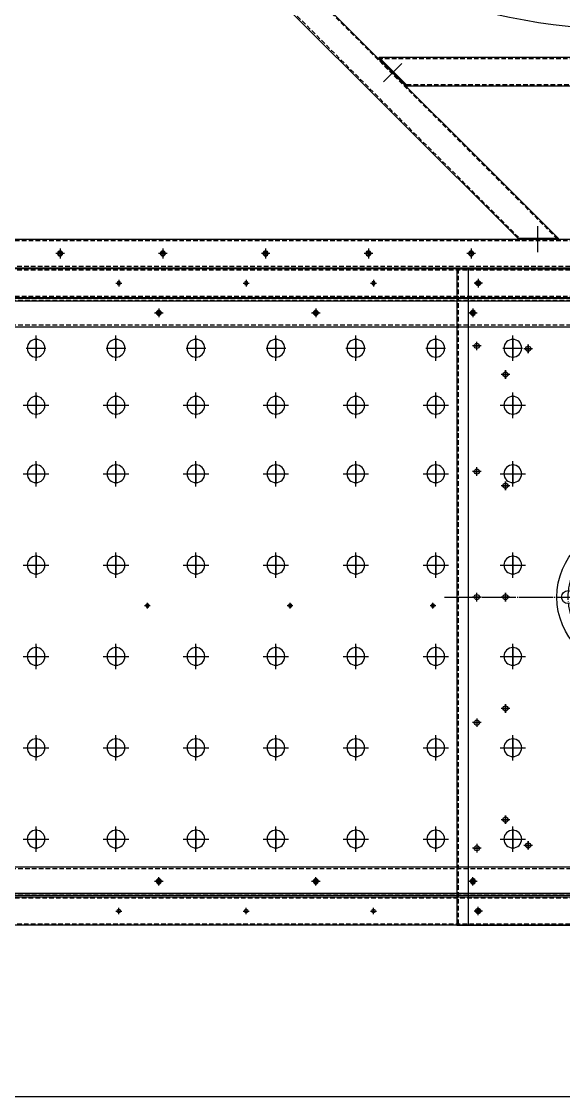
# Model space of a CAD drawing. Header units: millimetres. Extents: x 3659 to 28539, y 2640 to 20234.
# Drawn here: x 7915 to 8865, y 12187 to 14070 of the extents above; entities that cross this region are included whole.
import ezdxf

# ---------------------------------------------------------------- set-up
doc = ezdxf.new("R2010")
doc.units = ezdxf.units.MM
doc.linetypes.add('CENTER', pattern=[65, 60, -2, 1, -2])
doc.linetypes.add('HIDDEN', pattern=[3, 2, -1])
for name, color, linetype in [('2.위생-급수', 5, 'Continuous'), ('CENTER', 1, 'CENTER'), ('숨은선', 5, 'HIDDEN')]:
    doc.layers.add(name, color=color, linetype=linetype)

# ---------------------------------------------------------------- blocks, each defined once
blk = doc.blocks.new('A$C3D8960B1')
for p, q in [((200, 50), (2496, 50)), ((2496, 0), (200, 0))]:
    blk.add_line(p, q)
for centre in [(456, 25), (456, 25), (456, 25), (456, 25), (679, 25), (679, 25), (679, 25), (679, 25), (902, 25), (902, 25), (902, 25), (902, 25), (1085.5, 25), (1085.5, 25), (1085.5, 25), (1085.5, 25)]:
    blk.add_circle(centre, 3)
at = {"layer": 'CENTER'}
for p, q in [((451, 25), (461, 25)), ((451, 25), (461, 25)), ((451, 25), (461, 25)), ((451, 25), (461, 25)), ((456, 19.4), (456, 30.7)), ((674, 25), (684, 25)), ((674, 25), (684, 25)), ((674, 25), (684, 25)), ((674, 25), (684, 25)), ((679, 19.4), (679, 30.7)), ((897, 25), (907, 25)), ((897, 25), (907, 25)), ((897, 25), (907, 25)), ((897, 25), (907, 25)), ((902, 19.4), (902, 30.7)), ((1080.5, 25), (1090.5, 25)), ((1080.5, 25), (1090.5, 25)), ((1080.5, 25), (1090.5, 25)), ((1080.5, 25), (1090.5, 25)), ((1085.5, 19.4), (1085.5, 30.7))]:
    blk.add_line(p, q, dxfattribs=at)
at = {"layer": '숨은선', "ltscale": 4}
for p, q in [((202, 48), (2494, 48)), ((2494, 2), (202, 2))]:
    blk.add_line(p, q, dxfattribs=at)
blk = doc.blocks.new('A$C319B1DD5')
for p, q in [((200, 1038), (2490, 1038)), ((200, 0), (2490, 0))]:
    blk.add_line(p, q)
for centre, radius in [((520, 1017), 4.5), ((795, 1017), 4.5), ((1070, 1017), 4.5), ((305, 943), 15.5), ((445, 943), 15.5), ((585, 943), 15.5), ((725, 943), 15.5), ((865, 943), 15.5), ((1005, 943), 15.5), ((1140, 943), 15.5), ((305, 783), 15.5), ((445, 783), 15.5), ((585, 783), 15.5), ((725, 783), 15.5), ((865, 783), 15.5), ((1005, 783), 15.5), ((1140, 783), 15.5), ((305, 623), 15.5), ((445, 623), 15.5), ((585, 623), 15.5), ((725, 623), 15.5), ((865, 623), 15.5), ((1005, 623), 15.5), ((1140, 623), 15.5), ((500, 534), 3), ((750, 534), 3), ((1000, 534), 3), ((305, 463), 15.5), ((445, 463), 15.5), ((585, 463), 15.5), ((725, 463), 15.5), ((865, 463), 15.5), ((1005, 463), 15.5), ((1140, 463), 15.5), ((305, 303), 15.5), ((445, 303), 15.5), ((585, 303), 15.5), ((725, 303), 15.5), ((865, 303), 15.5), ((1005, 303), 15.5), ((1140, 303), 15.5), ((305, 183), 15.5), ((445, 183), 15.5), ((585, 183), 15.5), ((725, 183), 15.5), ((865, 183), 15.5), ((1005, 183), 15.5), ((1140, 183), 15.5), ((305, 83), 15.5), ((445, 83), 15.5), ((585, 83), 15.5), ((725, 83), 15.5), ((865, 83), 15.5), ((1005, 83), 15.5), ((1140, 83), 15.5), ((520, 21), 4.5), ((795, 21), 4.5), ((1070, 21), 4.5)]:
    blk.add_circle(centre, radius)
at = {"layer": 'CENTER'}
for p, q in [((520, 1024.5), (520, 1009.5)), ((795, 1024.5), (795, 1009.5)), ((1070, 1024.5), (1070, 1009.5)), ((512.5, 1017), (527.5, 1017)), ((525.7, 1017), (514.3, 1017)), ((514.3, 1017), (525.7, 1017)), ((787.5, 1017), (802.5, 1017)), ((800.7, 1017), (789.3, 1017)), ((789.3, 1017), (800.7, 1017)), ((1062.5, 1017), (1077.5, 1017)), ((1075.7, 1017), (1064.3, 1017)), ((1064.3, 1017), (1075.7, 1017)), ((305, 965.3), (305, 920.7)), ((445, 965.3), (445, 920.7)), ((585, 965.3), (585, 920.7)), ((725, 965.3), (725, 920.7)), ((865, 965.3), (865, 920.7)), ((1005, 965.3), (1005, 920.7)), ((1140, 965.3), (1140, 920.7)), ((282.7, 943), (327.3, 943)), ((287.8, 943), (322.2, 943)), ((305, 925.8), (305, 960.2)), ((305, 960.2), (305, 925.8)), ((305, 925.8), (305, 960.2)), ((422.7, 943), (467.3, 943)), ((427.8, 943), (462.2, 943)), ((427.8, 943), (462.2, 943)), ((445, 925.8), (445, 960.2)), ((445, 960.2), (445, 925.8)), ((445, 925.8), (445, 960.2)), ((562.7, 943), (607.3, 943)), ((567.8, 943), (602.2, 943)), ((567.8, 943), (602.2, 943)), ((585, 925.8), (585, 960.2)), ((585, 960.2), (585, 925.8)), ((585, 925.8), (585, 960.2)), ((702.7, 943), (747.3, 943)), ((707.8, 943), (742.2, 943)), ((707.8, 943), (742.2, 943)), ((725, 925.8), (725, 960.2)), ((725, 960.2), (725, 925.8)), ((725, 925.8), (725, 960.2)), ((842.7, 943), (887.3, 943)), ((847.8, 943), (882.2, 943)), ((847.8, 943), (882.2, 943)), ((865, 925.8), (865, 960.2)), ((865, 960.2), (865, 925.8)), ((865, 925.8), (865, 960.2)), ((982.7, 943), (1027.3, 943)), ((987.8, 943), (1022.2, 943)), ((987.8, 943), (1022.2, 943)), ((1005, 925.8), (1005, 960.2)), ((1005, 960.2), (1005, 925.8)), ((1005, 925.8), (1005, 960.2)), ((1117.7, 943), (1162.3, 943)), ((1122.8, 943), (1157.2, 943)), ((1122.8, 943), (1157.2, 943)), ((1140, 925.8), (1140, 960.2)), ((1140, 960.2), (1140, 925.8)), ((1140, 925.8), (1140, 960.2)), ((305, 805.3), (305, 760.7)), ((305, 765.8), (305, 800.2)), ((305, 800.2), (305, 765.8)), ((305, 765.8), (305, 800.2)), ((445, 805.3), (445, 760.7)), ((445, 765.8), (445, 800.2)), ((445, 800.2), (445, 765.8)), ((445, 765.8), (445, 800.2)), ((585, 805.3), (585, 760.7)), ((585, 765.8), (585, 800.2)), ((585, 800.2), (585, 765.8)), ((585, 765.8), (585, 800.2)), ((725, 805.3), (725, 760.7)), ((725, 765.8), (725, 800.2)), ((725, 800.2), (725, 765.8)), ((725, 765.8), (725, 800.2)), ((865, 805.3), (865, 760.7)), ((865, 765.8), (865, 800.2)), ((865, 800.2), (865, 765.8)), ((865, 765.8), (865, 800.2)), ((1005, 805.3), (1005, 760.7)), ((1005, 765.8), (1005, 800.2)), ((1005, 800.2), (1005, 765.8)), ((1005, 765.8), (1005, 800.2)), ((1140, 805.3), (1140, 760.7)), ((1140, 765.8), (1140, 800.2)), ((1140, 800.2), (1140, 765.8)), ((1140, 765.8), (1140, 800.2)), ((282.7, 783), (327.3, 783)), ((287.8, 783), (322.2, 783)), ((422.7, 783), (467.3, 783)), ((427.8, 783), (462.2, 783)), ((427.8, 783), (462.2, 783)), ((562.7, 783), (607.3, 783)), ((567.8, 783), (602.2, 783)), ((567.8, 783), (602.2, 783)), ((702.7, 783), (747.3, 783)), ((707.8, 783), (742.2, 783)), ((707.8, 783), (742.2, 783)), ((842.7, 783), (887.3, 783)), ((847.8, 783), (882.2, 783)), ((847.8, 783), (882.2, 783)), ((982.7, 783), (1027.3, 783)), ((987.8, 783), (1022.2, 783)), ((987.8, 783), (1022.2, 783)), ((1117.7, 783), (1162.3, 783)), ((1122.8, 783), (1157.2, 783)), ((1122.8, 783), (1157.2, 783)), ((305, 645.3), (305, 600.7)), ((445, 645.3), (445, 600.7)), ((585, 645.3), (585, 600.7)), ((725, 645.3), (725, 600.7)), ((865, 645.3), (865, 600.7)), ((1005, 645.3), (1005, 600.7)), ((1140, 645.3), (1140, 600.7)), ((282.7, 623), (327.3, 623)), ((287.8, 623), (322.2, 623)), ((305, 605.8), (305, 640.2)), ((305, 640.2), (305, 605.8)), ((305, 605.8), (305, 640.2)), ((422.7, 623), (467.3, 623)), ((427.8, 623), (462.2, 623)), ((427.8, 623), (462.2, 623)), ((445, 605.8), (445, 640.2)), ((445, 640.2), (445, 605.8)), ((445, 605.8), (445, 640.2)), ((562.7, 623), (607.3, 623)), ((567.8, 623), (602.2, 623)), ((567.8, 623), (602.2, 623)), ((585, 605.8), (585, 640.2)), ((585, 640.2), (585, 605.8)), ((585, 605.8), (585, 640.2)), ((702.7, 623), (747.3, 623)), ((707.8, 623), (742.2, 623)), ((707.8, 623), (742.2, 623)), ((725, 605.8), (725, 640.2)), ((725, 640.2), (725, 605.8)), ((725, 605.8), (725, 640.2)), ((842.7, 623), (887.3, 623)), ((847.8, 623), (882.2, 623)), ((847.8, 623), (882.2, 623)), ((865, 605.8), (865, 640.2)), ((865, 640.2), (865, 605.8)), ((865, 605.8), (865, 640.2)), ((982.7, 623), (1027.3, 623)), ((987.8, 623), (1022.2, 623)), ((987.8, 623), (1022.2, 623)), ((1005, 605.8), (1005, 640.2)), ((1005, 640.2), (1005, 605.8)), ((1005, 605.8), (1005, 640.2)), ((1117.7, 623), (1162.3, 623)), ((1122.8, 623), (1157.2, 623)), ((1122.8, 623), (1157.2, 623)), ((1140, 605.8), (1140, 640.2)), ((1140, 640.2), (1140, 605.8)), ((1140, 605.8), (1140, 640.2)), ((495, 534), (505, 534)), ((503.8, 534), (496.2, 534)), ((496.2, 534), (503.8, 534)), ((500, 539), (500, 529)), ((745, 534), (755, 534)), ((753.8, 534), (746.2, 534)), ((746.2, 534), (753.8, 534)), ((750, 539), (750, 529)), ((995, 534), (1005, 534)), ((1003.8, 534), (996.2, 534)), ((996.2, 534), (1003.8, 534)), ((1000, 539), (1000, 529)), ((305, 485.3), (305, 440.7)), ((305, 445.8), (305, 480.2)), ((305, 480.2), (305, 445.8)), ((305, 445.8), (305, 480.2)), ((445, 485.3), (445, 440.7)), ((445, 445.8), (445, 480.2)), ((445, 480.2), (445, 445.8)), ((445, 445.8), (445, 480.2)), ((585, 485.3), (585, 440.7)), ((585, 445.8), (585, 480.2)), ((585, 480.2), (585, 445.8)), ((585, 445.8), (585, 480.2)), ((725, 485.3), (725, 440.7)), ((725, 445.8), (725, 480.2)), ((725, 480.2), (725, 445.8)), ((725, 445.8), (725, 480.2)), ((865, 485.3), (865, 440.7)), ((865, 445.8), (865, 480.2)), ((865, 480.2), (865, 445.8)), ((865, 445.8), (865, 480.2)), ((1005, 485.3), (1005, 440.7)), ((1005, 445.8), (1005, 480.2)), ((1005, 480.2), (1005, 445.8)), ((1005, 445.8), (1005, 480.2)), ((1140, 485.3), (1140, 440.7)), ((1140, 445.8), (1140, 480.2)), ((1140, 480.2), (1140, 445.8)), ((1140, 445.8), (1140, 480.2)), ((282.7, 463), (327.3, 463)), ((287.8, 463), (322.2, 463)), ((422.7, 463), (467.3, 463)), ((427.8, 463), (462.2, 463)), ((427.8, 463), (462.2, 463)), ((562.7, 463), (607.3, 463)), ((567.8, 463), (602.2, 463)), ((567.8, 463), (602.2, 463)), ((702.7, 463), (747.3, 463)), ((707.8, 463), (742.2, 463)), ((707.8, 463), (742.2, 463)), ((842.7, 463), (887.3, 463)), ((847.8, 463), (882.2, 463)), ((847.8, 463), (882.2, 463)), ((982.7, 463), (1027.3, 463)), ((987.8, 463), (1022.2, 463)), ((987.8, 463), (1022.2, 463)), ((1117.7, 463), (1162.3, 463)), ((1122.8, 463), (1157.2, 463)), ((1122.8, 463), (1157.2, 463)), ((305, 325.3), (305, 280.7)), ((445, 325.3), (445, 280.7)), ((585, 325.3), (585, 280.7)), ((725, 325.3), (725, 280.7)), ((865, 325.3), (865, 280.7)), ((1005, 325.3), (1005, 280.7)), ((1140, 325.3), (1140, 280.7)), ((282.7, 303), (327.3, 303)), ((287.8, 303), (322.2, 303)), ((305, 285.8), (305, 320.2)), ((305, 320.2), (305, 285.8)), ((305, 285.8), (305, 320.2)), ((422.7, 303), (467.3, 303)), ((427.8, 303), (462.2, 303)), ((427.8, 303), (462.2, 303)), ((445, 285.8), (445, 320.2)), ((445, 320.2), (445, 285.8)), ((445, 285.8), (445, 320.2)), ((562.7, 303), (607.3, 303)), ((567.8, 303), (602.2, 303)), ((567.8, 303), (602.2, 303)), ((585, 285.8), (585, 320.2)), ((585, 320.2), (585, 285.8)), ((585, 285.8), (585, 320.2)), ((702.7, 303), (747.3, 303)), ((707.8, 303), (742.2, 303)), ((707.8, 303), (742.2, 303)), ((725, 285.8), (725, 320.2)), ((725, 320.2), (725, 285.8)), ((725, 285.8), (725, 320.2)), ((842.7, 303), (887.3, 303)), ((847.8, 303), (882.2, 303)), ((847.8, 303), (882.2, 303)), ((865, 285.8), (865, 320.2)), ((865, 320.2), (865, 285.8)), ((865, 285.8), (865, 320.2)), ((982.7, 303), (1027.3, 303)), ((987.8, 303), (1022.2, 303)), ((987.8, 303), (1022.2, 303)), ((1005, 285.8), (1005, 320.2)), ((1005, 320.2), (1005, 285.8)), ((1005, 285.8), (1005, 320.2)), ((1117.7, 303), (1162.3, 303)), ((1122.8, 303), (1157.2, 303)), ((1122.8, 303), (1157.2, 303)), ((1140, 285.8), (1140, 320.2)), ((1140, 320.2), (1140, 285.8)), ((1140, 285.8), (1140, 320.2)), ((305, 205.3), (305, 160.7)), ((305, 165.8), (305, 200.2)), ((305, 200.2), (305, 165.8)), ((305, 165.8), (305, 200.2)), ((445, 205.3), (445, 160.7)), ((445, 165.8), (445, 200.2)), ((445, 200.2), (445, 165.8)), ((445, 165.8), (445, 200.2)), ((585, 205.3), (585, 160.7)), ((585, 165.8), (585, 200.2)), ((585, 200.2), (585, 165.8)), ((585, 165.8), (585, 200.2)), ((725, 205.3), (725, 160.7)), ((725, 165.8), (725, 200.2)), ((725, 200.2), (725, 165.8)), ((725, 165.8), (725, 200.2)), ((865, 205.3), (865, 160.7)), ((865, 165.8), (865, 200.2)), ((865, 200.2), (865, 165.8)), ((865, 165.8), (865, 200.2)), ((1005, 205.3), (1005, 160.7)), ((1005, 165.8), (1005, 200.2)), ((1005, 200.2), (1005, 165.8)), ((1005, 165.8), (1005, 200.2)), ((1140, 205.3), (1140, 160.7)), ((1140, 165.8), (1140, 200.2)), ((1140, 200.2), (1140, 165.8)), ((1140, 165.8), (1140, 200.2)), ((282.7, 183), (327.3, 183)), ((287.8, 183), (322.2, 183)), ((422.7, 183), (467.3, 183)), ((427.8, 183), (462.2, 183)), ((427.8, 183), (462.2, 183)), ((562.7, 183), (607.3, 183)), ((567.8, 183), (602.2, 183)), ((567.8, 183), (602.2, 183)), ((702.7, 183), (747.3, 183)), ((707.8, 183), (742.2, 183)), ((707.8, 183), (742.2, 183)), ((842.7, 183), (887.3, 183)), ((847.8, 183), (882.2, 183)), ((847.8, 183), (882.2, 183)), ((982.7, 183), (1027.3, 183)), ((987.8, 183), (1022.2, 183)), ((987.8, 183), (1022.2, 183)), ((1117.7, 183), (1162.3, 183)), ((1122.8, 183), (1157.2, 183)), ((1122.8, 183), (1157.2, 183)), ((305, 105.3), (305, 60.7)), ((305, 65.8), (305, 100.2)), ((305, 100.2), (305, 65.8)), ((305, 65.8), (305, 100.2)), ((445, 105.3), (445, 60.7)), ((445, 65.8), (445, 100.2)), ((445, 100.2), (445, 65.8)), ((445, 65.8), (445, 100.2)), ((585, 105.3), (585, 60.7)), ((585, 65.8), (585, 100.2)), ((585, 100.2), (585, 65.8)), ((585, 65.8), (585, 100.2)), ((725, 105.3), (725, 60.7)), ((725, 65.8), (725, 100.2)), ((725, 100.2), (725, 65.8)), ((725, 65.8), (725, 100.2)), ((865, 105.3), (865, 60.7)), ((865, 65.8), (865, 100.2)), ((865, 100.2), (865, 65.8)), ((865, 65.8), (865, 100.2)), ((1005, 105.3), (1005, 60.7)), ((1005, 65.8), (1005, 100.2)), ((1005, 100.2), (1005, 65.8)), ((1005, 65.8), (1005, 100.2)), ((1140, 105.3), (1140, 60.7)), ((1140, 65.8), (1140, 100.2)), ((1140, 100.2), (1140, 65.8)), ((1140, 65.8), (1140, 100.2)), ((287.8, 83), (322.2, 83)), ((427.8, 83), (462.2, 83)), ((567.8, 83), (602.2, 83)), ((707.8, 83), (742.2, 83)), ((847.8, 83), (882.2, 83)), ((987.8, 83), (1022.2, 83)), ((1122.8, 83), (1157.2, 83)), ((512.5, 21), (527.5, 21)), ((525.7, 21), (514.3, 21)), ((514.3, 21), (525.7, 21)), ((520, 13.5), (520, 28.5)), ((787.5, 21), (802.5, 21)), ((800.7, 21), (789.3, 21)), ((789.3, 21), (800.7, 21)), ((795, 13.5), (795, 28.5)), ((1062.5, 21), (1077.5, 21)), ((1075.7, 21), (1064.3, 21)), ((1064.3, 21), (1075.7, 21)), ((1070, 13.5), (1070, 28.5))]:
    blk.add_line(p, q, dxfattribs=at)
blk = doc.blocks.new('A$C129923BC')
blk.add_line((3023.9, 2454.9), (3023.9, 1255.9))
blk.add_line((3023.9, 2454.9), (3023.9, 1255.9))
at = {"color": 7}
blk.add_circle((1575.9, 1254.9), 1030, dxfattribs=at)
for centre in [(2998.9, 2249.9), (2998.9, 2249.9), (2998.9, 2249.9), (2998.9, 2249.9), (2998.9, 2249.9), (2998.9, 2249.9), (2998.9, 2249.9), (2998.9, 2249.9), (2998.9, 2069.9), (2998.9, 2069.9), (2998.9, 2069.9), (2998.9, 2069.9), (2998.9, 2069.9), (2998.9, 2069.9), (2998.9, 2069.9), (2998.9, 2069.9), (2998.9, 2069.9), (2998.9, 2069.9), (2998.9, 2069.9), (2998.9, 2069.9), (2998.9, 2069.9), (2998.9, 2069.9), (2998.9, 2069.9), (2998.9, 1889.9), (2998.9, 1889.9), (2998.9, 1889.9), (2998.9, 1889.9), (2998.9, 1889.9), (2998.9, 1889.9), (2998.9, 1889.9), (2998.9, 1889.9), (2998.9, 1709.9), (2998.9, 1709.9), (2998.9, 1709.9), (2998.9, 1709.9), (2998.9, 1709.9), (2998.9, 1709.9), (2998.9, 1709.9), (2998.9, 1709.9), (2998.9, 1709.9), (2998.9, 1709.9), (2998.9, 1709.9), (2998.9, 1709.9), (2998.9, 1709.9), (2998.9, 1709.9), (2998.9, 1709.9), (2998.9, 1529.9), (2998.9, 1529.9), (2998.9, 1529.9), (2998.9, 1529.9), (2998.9, 1529.9), (2998.9, 1529.9), (2998.9, 1529.9), (2998.9, 1529.9)]:
    blk.add_circle(centre, 4.5)
at = {"layer": 'CENTER'}
for p, q in [((2990.5, 2249.9), (3007.6, 2249.9)), ((2990.5, 2249.9), (3007.6, 2249.9)), ((2998.9, 2242.4), (2998.9, 2257.4)), ((2998.9, 2242.4), (2998.9, 2257.4)), ((2998.9, 2242.4), (2998.9, 2257.4)), ((2998.9, 2242.4), (2998.9, 2257.4)), ((2998.9, 2242.4), (2998.9, 2257.4)), ((2998.9, 2242.4), (2998.9, 2257.4)), ((2998.9, 2242.4), (2998.9, 2257.4)), ((2998.9, 2242.4), (2998.9, 2257.4)), ((2998.9, 2062.4), (2998.9, 2077.4)), ((2998.9, 2062.4), (2998.9, 2077.4)), ((2998.9, 2062.4), (2998.9, 2077.4)), ((2998.9, 2062.4), (2998.9, 2077.4)), ((2998.9, 2062.4), (2998.9, 2077.4)), ((2998.9, 2062.4), (2998.9, 2077.4)), ((2998.9, 2062.4), (2998.9, 2077.4)), ((2998.9, 2062.4), (2998.9, 2077.4)), ((2998.9, 2062.4), (2998.9, 2077.4)), ((2998.9, 2062.4), (2998.9, 2077.4)), ((2998.9, 2062.4), (2998.9, 2077.4)), ((2998.9, 2062.4), (2998.9, 2077.4)), ((2998.9, 2062.4), (2998.9, 2077.4)), ((2998.9, 2062.4), (2998.9, 2077.4)), ((2998.9, 2062.4), (2998.9, 2077.4)), ((2998.9, 2062.4), (2998.9, 2077.4)), ((2990.5, 2069.9), (3007.6, 2069.9)), ((2990.5, 2069.9), (3007.6, 2069.9)), ((2990.5, 2069.9), (3007.6, 2069.9)), ((2990.5, 2069.9), (3007.6, 2069.9)), ((2990.5, 1889.9), (3007.6, 1889.9)), ((2990.5, 1889.9), (3007.6, 1889.9)), ((2998.9, 1882.4), (2998.9, 1897.4)), ((2998.9, 1882.4), (2998.9, 1897.4)), ((2998.9, 1882.4), (2998.9, 1897.4)), ((2998.9, 1882.4), (2998.9, 1897.4)), ((2998.9, 1882.4), (2998.9, 1897.4)), ((2998.9, 1882.4), (2998.9, 1897.4)), ((2998.9, 1882.4), (2998.9, 1897.4)), ((2998.9, 1882.4), (2998.9, 1897.4)), ((2998.9, 1702.4), (2998.9, 1717.4)), ((2998.9, 1702.4), (2998.9, 1717.4)), ((2998.9, 1702.4), (2998.9, 1717.4)), ((2998.9, 1702.4), (2998.9, 1717.4)), ((2998.9, 1702.4), (2998.9, 1717.4)), ((2998.9, 1702.4), (2998.9, 1717.4)), ((2998.9, 1702.4), (2998.9, 1717.4)), ((2998.9, 1702.4), (2998.9, 1717.4)), ((2998.9, 1702.4), (2998.9, 1717.4)), ((2998.9, 1702.4), (2998.9, 1717.4)), ((2998.9, 1702.4), (2998.9, 1717.4)), ((2998.9, 1702.4), (2998.9, 1717.4)), ((2998.9, 1702.4), (2998.9, 1717.4)), ((2998.9, 1702.4), (2998.9, 1717.4)), ((2998.9, 1702.4), (2998.9, 1717.4)), ((2998.9, 1702.4), (2998.9, 1717.4)), ((2990.5, 1709.9), (3007.6, 1709.9)), ((2990.5, 1709.9), (3007.6, 1709.9)), ((2990.5, 1709.9), (3007.6, 1709.9)), ((2990.5, 1709.9), (3007.6, 1709.9)), ((2990.5, 1529.9), (3007.6, 1529.9)), ((2990.5, 1529.9), (3007.6, 1529.9)), ((2998.9, 1522.4), (2998.9, 1537.4)), ((2998.9, 1522.4), (2998.9, 1537.4)), ((2998.9, 1522.4), (2998.9, 1537.4)), ((2998.9, 1522.4), (2998.9, 1537.4)), ((2998.9, 1522.4), (2998.9, 1537.4)), ((2998.9, 1522.4), (2998.9, 1537.4)), ((2998.9, 1522.4), (2998.9, 1537.4)), ((2998.9, 1522.4), (2998.9, 1537.4))]:
    blk.add_line(p, q, dxfattribs=at)
blk = doc.blocks.new('A$C419C262C')
for p, q in [((0, 4.3), (50, 54.3)), ((51.4, 52.9), (1.4, 2.9)), ((51.4, 52.9), (50, 54.3)), ((1401.4, 52.9), (51.4, 52.9)), ((1401.4, 52.9), (1402.8, 54.3)), ((1451.4, 2.9), (1401.4, 52.9)), ((1402.8, 54.3), (1452.8, 4.3)), ((1.4, 2.9), (0, 4.3)), ((1451.4, 2.9), (1.4, 2.9)), ((1451.4, 2.9), (1452.8, 4.3))]:
    blk.add_line(p, q)
at = {"color": 7}
blk.add_line((411.3, 5.8), (411.3, 0.1), dxfattribs=at)
at = {"layer": 'CENTER'}
for p, q in [((8.8, 45.5), (41.1, 13.2)), ((1444, 45.5), (1411.7, 13.2))]:
    blk.add_line(p, q, dxfattribs=at)
at = {"layer": '숨은선', "ltscale": 4}
for p, q in [((1403.4, 50.9), (49.4, 50.9)), ((1449.4, 4.9), (3.4, 4.9))]:
    blk.add_line(p, q, dxfattribs=at)
blk = doc.blocks.new('12351')
for p, q in [((304295.7, 124177.4), (304245.7, 124127.4)), ((304247.1, 124126), (304297.1, 124176)), ((304297.1, 124176), (304295.6, 124177.4)), ((304297.1, 123303.9), (304297.1, 124176)), ((304247.1, 124126), (304245.7, 124127.4)), ((304247.1, 124128.8), (304247.1, 124128.9)), ((304247.1, 123353.9), (304247.1, 124126)), ((304247.1, 123353.9), (304245.7, 123352.4)), ((304245.7, 123352.4), (304247.1, 123351)), ((304245.7, 123352.4), (304295.7, 123302.4)), ((304297.1, 123303.9), (304247.1, 123353.9)), ((304247.1, 123351), (304247.1, 123351)), ((304297.1, 123303.9), (304295.7, 123302.4))]:
    blk.add_line(p, q)
at = {"layer": 'CENTER'}
for p, q in [((304254.5, 124168.6), (304286.8, 124136.3)), ((304254.5, 123311.2), (304286.8, 123343.6))]:
    blk.add_line(p, q, dxfattribs=at)
at = {"layer": '숨은선', "ltscale": 4}
for p, q in [((304295.1, 124176.8), (304295.1, 124176.8)), ((304295.1, 123305.9), (304295.1, 124174)), ((304249.1, 124130.8), (304249.1, 124130.9)), ((304249.1, 123351.9), (304249.1, 124128)), ((304249.1, 123349), (304249.1, 123349)), ((304295.1, 123302.9), (304295.1, 123303))]:
    blk.add_line(p, q, dxfattribs=at)
blk = doc.blocks.new('123331')
for p, q in [((303928.8, 124887.9), (303928.8, 122591.9)), ((303978.8, 124887.9), (303978.8, 122591.9))]:
    blk.add_line(p, q)
at = {"color": 7}
blk.add_line((303973.4, 123897.9), (303984.3, 123897.9), dxfattribs=at)
for centre in [(303953.8, 124734.9), (303953.8, 124554.9), (303953.8, 124374.9), (303953.8, 124194.9), (303953.8, 124014.9)]:
    blk.add_circle(centre, 3)
at = {"layer": 'CENTER'}
for p, q in [((303953.8, 124727.4), (303953.8, 124742.4)), ((303953.8, 124727.4), (303953.8, 124742.4)), ((303953.8, 124727.4), (303953.8, 124742.4)), ((303953.8, 124727.4), (303953.8, 124742.4)), ((303962.3, 124734.9), (303945.2, 124734.9)), ((303962.3, 124554.9), (303945.2, 124554.9)), ((303953.8, 124547.4), (303953.8, 124562.4)), ((303953.8, 124547.4), (303953.8, 124562.4)), ((303953.8, 124547.4), (303953.8, 124562.4)), ((303953.8, 124547.4), (303953.8, 124562.4)), ((303953.8, 124367.4), (303953.8, 124382.4)), ((303953.8, 124367.4), (303953.8, 124382.4)), ((303953.8, 124367.4), (303953.8, 124382.4)), ((303953.8, 124367.4), (303953.8, 124382.4)), ((303962.3, 124374.9), (303945.2, 124374.9)), ((303962.3, 124194.9), (303945.2, 124194.9)), ((303953.8, 124187.4), (303953.8, 124202.4)), ((303953.8, 124187.4), (303953.8, 124202.4)), ((303953.8, 124187.4), (303953.8, 124202.4)), ((303953.8, 124187.4), (303953.8, 124202.4)), ((303962.3, 124014.9), (303945.2, 124014.9)), ((303953.8, 124007.4), (303953.8, 124022.4)), ((303953.8, 124007.4), (303953.8, 124022.4)), ((303953.8, 124007.4), (303953.8, 124022.4)), ((303953.8, 124007.4), (303953.8, 124022.4))]:
    blk.add_line(p, q, dxfattribs=at)
at = {"layer": '숨은선', "ltscale": 4}
for p, q in [((303930.8, 122593.9), (303930.8, 124885.9)), ((303976.8, 124885.9), (303976.8, 122593.9))]:
    blk.add_line(p, q, dxfattribs=at)
blk = doc.blocks.new('A$C4F211CEC')
for p, q in [((2296, 50), (0, 50)), ((2296, 0), (0, 0))]:
    blk.add_line(p, q)
for centre in [(323, 25), (598, 25), (873, 25)]:
    blk.add_circle(centre, 3)
at = {"layer": 'CENTER'}
for p, q in [((315.5, 25), (330.5, 25)), ((323, 17.5), (323, 32.5)), ((590.5, 25), (605.5, 25)), ((598, 17.5), (598, 32.5)), ((865.5, 25), (880.5, 25)), ((873, 17.5), (873, 32.5))]:
    blk.add_line(p, q, dxfattribs=at)
at = {"layer": '숨은선', "ltscale": 4}
for p, q in [((2292.8, 46.8), (3.2, 46.8)), ((2292.8, 3.2), (3.2, 3.2))]:
    blk.add_line(p, q, dxfattribs=at)
blk = doc.blocks.new('*U23')
blk.add_circle((0, 0), 11.5)
blk = doc.blocks.new('*U24')
at = {"color": 0, "linetype": 'ByBlock', "lineweight": -2, "transparency": 16777216}
for p, rotation in [((530540.1, 157072.4), 270.0000000000001), ((530465.8, 157041.6), 315), ((530614.3, 157041.6), 225.0000000000001), ((530645.1, 156967.4), 180), ((530465.8, 156893.1), 45.00000000000003), ((530614.3, 156893.1), 135), ((530540.1, 156862.4), 90.00000000000004)]:
    blk.add_blockref('*U23', p, dxfattribs=dict(at, rotation=rotation))
blk.add_blockref('*U23', (530435.1, 156967.4), dxfattribs=at)
blk = doc.blocks.new('A$C5EC8712F')
for p, q in [((1217.7, 622.7), (67.7, 622.7)), ((67.7, 622.7), (67.7, 22.7)), ((1217.7, 622.7), (1217.7, 22.7)), ((1217.7, 602.7), (67.7, 602.7)), ((1217.7, 42.7), (67.7, 42.7)), ((1217.7, 22.7), (67.7, 22.7))]:
    blk.add_line(p, q)
for centre, radius in [((92.7, 585.2), 4.5), ((202.7, 587.7), 4.5), ((422.7, 587.7), 4.5), ((642.7, 587.7), 4.5), ((862.7, 587.7), 4.5), ((1082.7, 587.7), 4.5), ((1192.7, 585.2), 4.5), ((252.7, 537.7), 4.5), ((447.7, 537.7), 4.5), ((642.7, 537.7), 4.5), ((837.7, 537.7), 4.5), ((1032.7, 537.7), 4.5), ((207.7, 497.7), 4.5), ((1077.7, 497.7), 4.5), ((642.7, 322.7), 125), ((92.7, 410.2), 4.5), ((1192.7, 410.2), 4.5), ((642.7, 322.7), 69.9), ((642.7, 322.7), 65.4), ((642.7, 322.7), 65), ((642.7, 322.7), 65), ((207.7, 322.7), 4.5), ((1077.7, 322.7), 4.5), ((92.7, 235.2), 4.5), ((1192.7, 235.2), 4.5), ((207.7, 147.7), 4.5), ((1077.7, 147.7), 4.5), ((252.7, 107.7), 4.5), ((447.7, 107.7), 4.5), ((642.7, 107.7), 4.5), ((837.7, 107.7), 4.5), ((1032.7, 107.7), 4.5), ((92.7, 60.2), 4.5), ((202.7, 57.7), 4.5), ((422.7, 57.7), 4.5), ((642.7, 57.7), 4.5), ((862.7, 57.7), 4.5), ((1082.7, 57.7), 4.5), ((1192.7, 60.2), 4.5)]:
    blk.add_circle(centre, radius)
at = {"layer": 'CENTER'}
for p, q in [((642.7, 644.2), (642.7, 0)), ((642.7, 644.2), (642.7, 0)), ((642.7, 644.2), (642.7, 0)), ((85.2, 585.2), (100.2, 585.2)), ((86.9, 585.2), (98.4, 585.2)), ((92.7, 577.7), (92.7, 592.7)), ((92.7, 591), (92.7, 579.5)), ((92.7, 579.5), (92.7, 591)), ((210.2, 587.7), (195.2, 587.7)), ((210.2, 587.7), (195.2, 587.7)), ((210.2, 587.7), (195.2, 587.7)), ((208.4, 587.7), (196.9, 587.7)), ((208.4, 587.7), (196.9, 587.7)), ((208.4, 587.7), (196.9, 587.7)), ((202.7, 580.2), (202.7, 595.2)), ((202.7, 580.2), (202.7, 595.2)), ((202.7, 580.2), (202.7, 595.2)), ((202.7, 593.5), (202.7, 582)), ((202.7, 582), (202.7, 593.5)), ((202.7, 593.5), (202.7, 582)), ((202.7, 582), (202.7, 593.5)), ((202.7, 593.5), (202.7, 582)), ((202.7, 582), (202.7, 593.5)), ((430.2, 587.7), (415.2, 587.7)), ((430.2, 587.7), (415.2, 587.7)), ((430.2, 587.7), (415.2, 587.7)), ((428.4, 587.7), (416.9, 587.7)), ((428.4, 587.7), (416.9, 587.7)), ((428.4, 587.7), (416.9, 587.7)), ((422.7, 580.2), (422.7, 595.2)), ((422.7, 580.2), (422.7, 595.2)), ((422.7, 580.2), (422.7, 595.2)), ((422.7, 593.5), (422.7, 582)), ((422.7, 582), (422.7, 593.5)), ((422.7, 593.5), (422.7, 582)), ((422.7, 582), (422.7, 593.5)), ((422.7, 593.5), (422.7, 582)), ((422.7, 582), (422.7, 593.5)), ((635.2, 587.7), (650.2, 587.7)), ((635.2, 587.7), (650.2, 587.7)), ((635.2, 587.7), (650.2, 587.7)), ((636.9, 587.7), (648.4, 587.7)), ((636.9, 587.7), (648.4, 587.7)), ((636.9, 587.7), (648.4, 587.7)), ((642.7, 580.2), (642.7, 595.2)), ((642.7, 580.2), (642.7, 595.2)), ((642.7, 580.2), (642.7, 595.2)), ((642.7, 593.5), (642.7, 582)), ((642.7, 582), (642.7, 593.5)), ((642.7, 593.5), (642.7, 582)), ((642.7, 582), (642.7, 593.5)), ((642.7, 593.5), (642.7, 582)), ((642.7, 582), (642.7, 593.5)), ((855.2, 587.7), (870.2, 587.7)), ((855.2, 587.7), (870.2, 587.7)), ((855.2, 587.7), (870.2, 587.7)), ((856.9, 587.7), (868.4, 587.7)), ((856.9, 587.7), (868.4, 587.7)), ((856.9, 587.7), (868.4, 587.7)), ((862.7, 580.2), (862.7, 595.2)), ((862.7, 580.2), (862.7, 595.2)), ((862.7, 580.2), (862.7, 595.2)), ((862.7, 593.5), (862.7, 582)), ((862.7, 582), (862.7, 593.5)), ((862.7, 593.5), (862.7, 582)), ((862.7, 582), (862.7, 593.5)), ((862.7, 593.5), (862.7, 582)), ((862.7, 582), (862.7, 593.5)), ((1075.2, 587.7), (1090.2, 587.7)), ((1075.2, 587.7), (1090.2, 587.7)), ((1075.2, 587.7), (1090.2, 587.7)), ((1076.9, 587.7), (1088.4, 587.7)), ((1076.9, 587.7), (1088.4, 587.7)), ((1076.9, 587.7), (1088.4, 587.7)), ((1082.7, 580.2), (1082.7, 595.2)), ((1082.7, 580.2), (1082.7, 595.2)), ((1082.7, 580.2), (1082.7, 595.2)), ((1082.7, 593.5), (1082.7, 582)), ((1082.7, 582), (1082.7, 593.5)), ((1082.7, 593.5), (1082.7, 582)), ((1082.7, 582), (1082.7, 593.5)), ((1082.7, 593.5), (1082.7, 582)), ((1082.7, 582), (1082.7, 593.5)), ((1200.2, 585.2), (1185.2, 585.2)), ((1198.4, 585.2), (1186.9, 585.2)), ((1192.7, 577.7), (1192.7, 592.7)), ((1192.7, 591), (1192.7, 579.5)), ((1192.7, 579.5), (1192.7, 591)), ((245.2, 537.7), (260.2, 537.7)), ((245.2, 537.7), (260.2, 537.7)), ((260.2, 537.7), (245.2, 537.7)), ((246.9, 537.7), (258.4, 537.7)), ((258.4, 537.7), (246.9, 537.7)), ((252.7, 530.2), (252.7, 545.2)), ((252.7, 530.2), (252.7, 545.2)), ((252.7, 543.5), (252.7, 532)), ((252.7, 532), (252.7, 543.5)), ((252.7, 543.5), (252.7, 532)), ((252.7, 532), (252.7, 543.5)), ((440.2, 537.7), (455.2, 537.7)), ((440.2, 537.7), (455.2, 537.7)), ((455.2, 537.7), (440.2, 537.7)), ((441.9, 537.7), (453.4, 537.7)), ((453.4, 537.7), (441.9, 537.7)), ((447.7, 530.2), (447.7, 545.2)), ((447.7, 530.2), (447.7, 545.2)), ((447.7, 543.5), (447.7, 532)), ((447.7, 532), (447.7, 543.5)), ((447.7, 543.5), (447.7, 532)), ((447.7, 532), (447.7, 543.5)), ((650.2, 537.7), (635.2, 537.7)), ((650.2, 537.7), (635.2, 537.7)), ((635.2, 537.7), (650.2, 537.7)), ((648.4, 537.7), (636.9, 537.7)), ((636.9, 537.7), (648.4, 537.7)), ((642.7, 530.2), (642.7, 545.2)), ((642.7, 530.2), (642.7, 545.2)), ((642.7, 543.5), (642.7, 532)), ((642.7, 532), (642.7, 543.5)), ((642.7, 543.5), (642.7, 532)), ((642.7, 532), (642.7, 543.5)), ((845.2, 537.7), (830.2, 537.7)), ((845.2, 537.7), (830.2, 537.7)), ((830.2, 537.7), (845.2, 537.7)), ((843.4, 537.7), (831.9, 537.7)), ((831.9, 537.7), (843.4, 537.7)), ((837.7, 530.2), (837.7, 545.2)), ((837.7, 530.2), (837.7, 545.2)), ((837.7, 543.5), (837.7, 532)), ((837.7, 532), (837.7, 543.5)), ((837.7, 543.5), (837.7, 532)), ((837.7, 532), (837.7, 543.5)), ((1040.2, 537.7), (1025.2, 537.7)), ((1040.2, 537.7), (1025.2, 537.7)), ((1025.2, 537.7), (1040.2, 537.7)), ((1038.4, 537.7), (1026.9, 537.7)), ((1026.9, 537.7), (1038.4, 537.7)), ((1032.7, 530.2), (1032.7, 545.2)), ((1032.7, 530.2), (1032.7, 545.2)), ((1032.7, 543.5), (1032.7, 532)), ((1032.7, 532), (1032.7, 543.5)), ((1032.7, 543.5), (1032.7, 532)), ((1032.7, 532), (1032.7, 543.5)), ((200.2, 497.7), (215.2, 497.7)), ((200.2, 497.7), (215.2, 497.7)), ((215.2, 497.7), (200.2, 497.7)), ((213.4, 497.7), (201.9, 497.7)), ((203.8, 497.7), (211.5, 497.7)), ((207.7, 490.2), (207.7, 505.2)), ((207.7, 503.5), (207.7, 492)), ((207.7, 492), (207.7, 503.5)), ((207.7, 492.7), (207.7, 502.7)), ((207.7, 501.6), (207.7, 493.9)), ((207.7, 493.9), (207.7, 501.6)), ((1085.2, 497.7), (1070.2, 497.7)), ((1085.2, 497.7), (1070.2, 497.7)), ((1070.2, 497.7), (1085.2, 497.7)), ((1071.9, 497.7), (1083.4, 497.7)), ((1081.5, 497.7), (1073.8, 497.7)), ((1077.7, 490.2), (1077.7, 505.2)), ((1077.7, 503.5), (1077.7, 492)), ((1077.7, 492), (1077.7, 503.5)), ((1077.7, 492.7), (1077.7, 502.7)), ((1077.7, 501.6), (1077.7, 493.9)), ((1077.7, 493.9), (1077.7, 501.6)), ((92.7, 402.7), (92.7, 417.7)), ((92.7, 416), (92.7, 404.5)), ((92.7, 404.5), (92.7, 416)), ((1192.7, 402.7), (1192.7, 417.7)), ((1192.7, 416), (1192.7, 404.5)), ((1192.7, 404.5), (1192.7, 416)), ((85.2, 410.2), (100.2, 410.2)), ((86.9, 410.2), (98.4, 410.2)), ((1200.2, 410.2), (1185.2, 410.2)), ((1198.4, 410.2), (1186.9, 410.2)), ((0, 322.7), (1269.7, 322.7)), ((0, 322.7), (1269.7, 322.7)), ((0, 322.7), (1269.7, 322.7)), ((200.2, 322.7), (215.2, 322.7)), ((200.2, 322.7), (215.2, 322.7)), ((215.2, 322.7), (200.2, 322.7)), ((201.9, 322.7), (213.4, 322.7)), ((213.4, 322.7), (201.9, 322.7)), ((207.7, 315.2), (207.7, 330.2)), ((207.7, 315.2), (207.7, 330.2)), ((207.7, 328.5), (207.7, 317)), ((207.7, 317), (207.7, 328.5)), ((207.7, 328.5), (207.7, 317)), ((207.7, 317), (207.7, 328.5)), ((1085.2, 322.7), (1070.2, 322.7)), ((1085.2, 322.7), (1070.2, 322.7)), ((1070.2, 322.7), (1085.2, 322.7)), ((1083.4, 322.7), (1071.9, 322.7)), ((1071.9, 322.7), (1083.4, 322.7)), ((1077.7, 315.2), (1077.7, 330.2)), ((1077.7, 315.2), (1077.7, 330.2)), ((1077.7, 328.5), (1077.7, 317)), ((1077.7, 317), (1077.7, 328.5)), ((1077.7, 328.5), (1077.7, 317)), ((1077.7, 317), (1077.7, 328.5)), ((85.2, 235.2), (100.2, 235.2)), ((86.9, 235.2), (98.4, 235.2)), ((92.7, 227.7), (92.7, 242.7)), ((92.7, 241), (92.7, 229.5)), ((92.7, 229.5), (92.7, 241)), ((1200.2, 235.2), (1185.2, 235.2)), ((1198.4, 235.2), (1186.9, 235.2)), ((1192.7, 227.7), (1192.7, 242.7)), ((1192.7, 241), (1192.7, 229.5)), ((1192.7, 229.5), (1192.7, 241)), ((207.7, 140.2), (207.7, 155.2)), ((207.7, 140.2), (207.7, 155.2)), ((207.7, 153.5), (207.7, 142)), ((207.7, 142), (207.7, 153.5)), ((207.7, 153.5), (207.7, 142)), ((207.7, 142), (207.7, 153.5)), ((1077.7, 140.2), (1077.7, 155.2)), ((1077.7, 140.2), (1077.7, 155.2)), ((1077.7, 153.5), (1077.7, 142)), ((1077.7, 142), (1077.7, 153.5)), ((1077.7, 153.5), (1077.7, 142)), ((1077.7, 142), (1077.7, 153.5)), ((200.2, 147.7), (215.2, 147.7)), ((200.2, 147.7), (215.2, 147.7)), ((215.2, 147.7), (200.2, 147.7)), ((201.9, 147.7), (213.4, 147.7)), ((213.4, 147.7), (201.9, 147.7)), ((1085.2, 147.7), (1070.2, 147.7)), ((1085.2, 147.7), (1070.2, 147.7)), ((1070.2, 147.7), (1085.2, 147.7)), ((1083.4, 147.7), (1071.9, 147.7)), ((1071.9, 147.7), (1083.4, 147.7)), ((252.7, 115.2), (252.7, 100.2)), ((252.7, 102), (252.7, 113.5)), ((252.7, 113.5), (252.7, 102)), ((447.7, 100.2), (447.7, 115.2)), ((447.7, 100.2), (447.7, 115.2)), ((447.7, 113.5), (447.7, 102)), ((447.7, 102), (447.7, 113.5)), ((447.7, 113.5), (447.7, 102)), ((447.7, 102), (447.7, 113.5)), ((642.7, 100.2), (642.7, 115.2)), ((642.7, 100.2), (642.7, 115.2)), ((642.7, 113.5), (642.7, 102)), ((642.7, 102), (642.7, 113.5)), ((642.7, 113.5), (642.7, 102)), ((642.7, 102), (642.7, 113.5)), ((837.7, 100.2), (837.7, 115.2)), ((837.7, 100.2), (837.7, 115.2)), ((837.7, 113.5), (837.7, 102)), ((837.7, 102), (837.7, 113.5)), ((837.7, 113.5), (837.7, 102)), ((837.7, 102), (837.7, 113.5)), ((1032.7, 115.2), (1032.7, 100.2)), ((1032.7, 102), (1032.7, 113.5)), ((1032.7, 113.5), (1032.7, 102)), ((245.2, 107.7), (260.2, 107.7)), ((245.2, 107.7), (260.2, 107.7)), ((260.2, 107.7), (245.2, 107.7)), ((258.4, 107.7), (246.9, 107.7)), ((248.8, 107.7), (256.5, 107.7)), ((252.7, 112.7), (252.7, 102.7)), ((252.7, 103.9), (252.7, 111.6)), ((252.7, 111.6), (252.7, 103.9)), ((440.2, 107.7), (455.2, 107.7)), ((440.2, 107.7), (455.2, 107.7)), ((455.2, 107.7), (440.2, 107.7)), ((441.9, 107.7), (453.4, 107.7)), ((453.4, 107.7), (441.9, 107.7)), ((650.2, 107.7), (635.2, 107.7)), ((650.2, 107.7), (635.2, 107.7)), ((635.2, 107.7), (650.2, 107.7)), ((648.4, 107.7), (636.9, 107.7)), ((636.9, 107.7), (648.4, 107.7)), ((845.2, 107.7), (830.2, 107.7)), ((845.2, 107.7), (830.2, 107.7)), ((830.2, 107.7), (845.2, 107.7)), ((843.4, 107.7), (831.9, 107.7)), ((831.9, 107.7), (843.4, 107.7)), ((1040.2, 107.7), (1025.2, 107.7)), ((1040.2, 107.7), (1025.2, 107.7)), ((1025.2, 107.7), (1040.2, 107.7)), ((1026.9, 107.7), (1038.4, 107.7)), ((1036.5, 107.7), (1028.8, 107.7)), ((1032.7, 112.7), (1032.7, 102.7)), ((1032.7, 103.9), (1032.7, 111.6)), ((1032.7, 111.6), (1032.7, 103.9)), ((85.2, 60.2), (100.2, 60.2)), ((86.9, 60.2), (98.4, 60.2)), ((92.7, 52.7), (92.7, 67.7)), ((92.7, 66), (92.7, 54.5)), ((92.7, 54.5), (92.7, 66)), ((210.2, 57.7), (195.2, 57.7)), ((210.2, 57.7), (195.2, 57.7)), ((210.2, 57.7), (195.2, 57.7)), ((208.4, 57.7), (196.9, 57.7)), ((208.4, 57.7), (196.9, 57.7)), ((208.4, 57.7), (196.9, 57.7)), ((202.7, 65.2), (202.7, 50.2)), ((202.7, 65.2), (202.7, 50.2)), ((202.7, 65.2), (202.7, 50.2)), ((202.7, 52), (202.7, 63.5)), ((202.7, 63.5), (202.7, 52)), ((202.7, 52), (202.7, 63.5)), ((202.7, 63.5), (202.7, 52)), ((202.7, 52), (202.7, 63.5)), ((202.7, 63.5), (202.7, 52)), ((430.2, 57.7), (415.2, 57.7)), ((430.2, 57.7), (415.2, 57.7)), ((430.2, 57.7), (415.2, 57.7)), ((428.4, 57.7), (416.9, 57.7)), ((428.4, 57.7), (416.9, 57.7)), ((428.4, 57.7), (416.9, 57.7)), ((422.7, 65.2), (422.7, 50.2)), ((422.7, 65.2), (422.7, 50.2)), ((422.7, 65.2), (422.7, 50.2)), ((422.7, 52), (422.7, 63.5)), ((422.7, 63.5), (422.7, 52)), ((422.7, 52), (422.7, 63.5)), ((422.7, 63.5), (422.7, 52)), ((422.7, 52), (422.7, 63.5)), ((422.7, 63.5), (422.7, 52)), ((635.2, 57.7), (650.2, 57.7)), ((635.2, 57.7), (650.2, 57.7)), ((635.2, 57.7), (650.2, 57.7)), ((636.9, 57.7), (648.4, 57.7)), ((636.9, 57.7), (648.4, 57.7)), ((636.9, 57.7), (648.4, 57.7)), ((642.7, 65.2), (642.7, 50.2)), ((642.7, 65.2), (642.7, 50.2)), ((642.7, 65.2), (642.7, 50.2)), ((642.7, 52), (642.7, 63.5)), ((642.7, 63.5), (642.7, 52)), ((642.7, 52), (642.7, 63.5)), ((642.7, 63.5), (642.7, 52)), ((642.7, 52), (642.7, 63.5)), ((642.7, 63.5), (642.7, 52)), ((855.2, 57.7), (870.2, 57.7)), ((855.2, 57.7), (870.2, 57.7)), ((855.2, 57.7), (870.2, 57.7)), ((856.9, 57.7), (868.4, 57.7)), ((856.9, 57.7), (868.4, 57.7)), ((856.9, 57.7), (868.4, 57.7)), ((862.7, 65.2), (862.7, 50.2)), ((862.7, 65.2), (862.7, 50.2)), ((862.7, 65.2), (862.7, 50.2)), ((862.7, 52), (862.7, 63.5)), ((862.7, 63.5), (862.7, 52)), ((862.7, 52), (862.7, 63.5)), ((862.7, 63.5), (862.7, 52)), ((862.7, 52), (862.7, 63.5)), ((862.7, 63.5), (862.7, 52)), ((1075.2, 57.7), (1090.2, 57.7)), ((1075.2, 57.7), (1090.2, 57.7)), ((1075.2, 57.7), (1090.2, 57.7)), ((1076.9, 57.7), (1088.4, 57.7)), ((1076.9, 57.7), (1088.4, 57.7)), ((1076.9, 57.7), (1088.4, 57.7)), ((1082.7, 65.2), (1082.7, 50.2)), ((1082.7, 65.2), (1082.7, 50.2)), ((1082.7, 65.2), (1082.7, 50.2)), ((1082.7, 52), (1082.7, 63.5)), ((1082.7, 63.5), (1082.7, 52)), ((1082.7, 52), (1082.7, 63.5)), ((1082.7, 63.5), (1082.7, 52)), ((1082.7, 52), (1082.7, 63.5)), ((1082.7, 63.5), (1082.7, 52)), ((1200.2, 60.2), (1185.2, 60.2)), ((1198.4, 60.2), (1186.9, 60.2)), ((1192.7, 52.7), (1192.7, 67.7)), ((1192.7, 66), (1192.7, 54.5)), ((1192.7, 54.5), (1192.7, 66))]:
    blk.add_line(p, q, dxfattribs=at)
blk.add_circle((642.7, 322.7), 105, dxfattribs=at)
at = {"layer": '숨은선', "ltscale": 4}
for p, q in [((1217.7, 620.7), (67.7, 620.7)), ((1217.7, 24.7), (67.7, 24.7))]:
    blk.add_line(p, q, dxfattribs=at)
blk.add_blockref('*U24', (-529897.4, -156644.6))

msp = doc.modelspace()

# ---------------------------------------------------------------- linework, layer by layer
at = {"layer": '2.위생-급수', "color": 4}
msp.add_lwpolyline([(7777.78, 12187.03), (10177.78, 12187.03), (10177.78, 12487.03), (7777.78, 12487.03), (7777.78, 12187.03)], dxfattribs=at)

# ---------------------------------------------------------------- block references
at = {"color": 7, "xscale": -1}
for name, p, rotation in [('A$C129923BC', (10232.73, 16662.97), 90), ('A$C3D8960B1', (7629.78, 13637.03), 180), ('A$C4F211CEC', (7832.78, 13585.03), 180), ('A$C319B1DD5', (7635.78, 13581.03), 180)]:
    msp.add_blockref(name, p, dxfattribs=dict(at, rotation=rotation))
at = {"color": 7}
for name, p, rotation in [('A$C419C262C', (8858.17, 13692.05), 135.0000000000001), ('12351', (132717.73, -290289.82), 90.00000000000001), ('123331', (132717.73, -290289.82), 90.00000000000001), ('A$C5EC8712F', (9300.52, 12419.3), 90)]:
    msp.add_blockref(name, p, dxfattribs=dict(at, rotation=rotation))
for name, p in [('A$C4F211CEC', (7832.78, 12539.03)), ('A$C3D8960B1', (7629.78, 12487.03))]:
    msp.add_blockref(name, p, dxfattribs=at)

doc.saveas('drawing.dxf')
